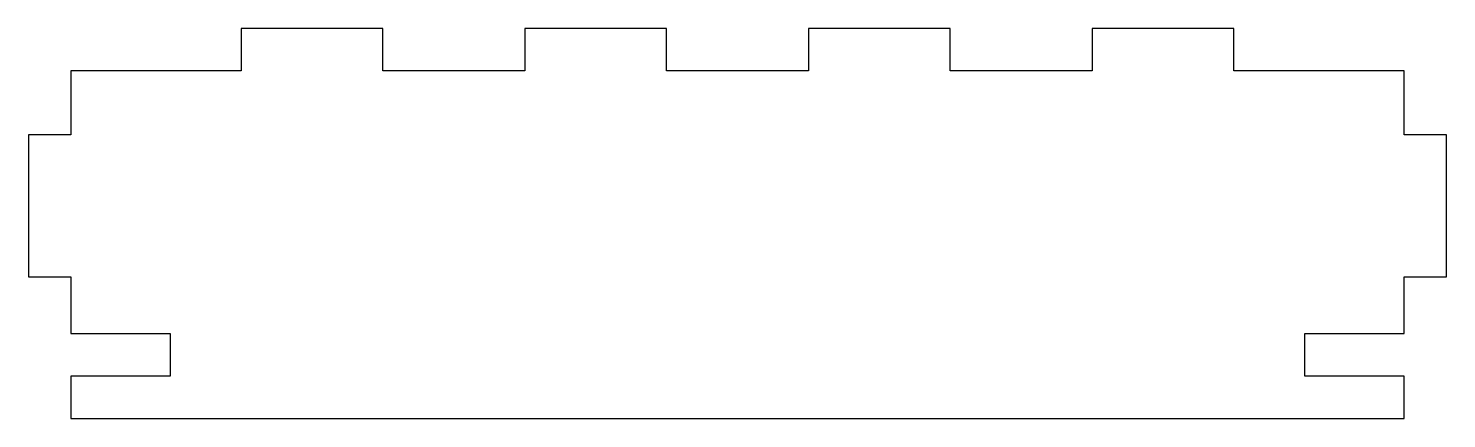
# Model space of a CAD drawing. Header units: millimetres. Extents: x -4 to 96, y -22 to 6.
import ezdxf

# ---------------------------------------------------------------- set-up
doc = ezdxf.new("R2010")
doc.units = ezdxf.units.MM
doc.layers.get('0').update_dxf_attribs({"linetype": 'CONTINUOUS'})

msp = doc.modelspace()

# ---------------------------------------------------------------- linework, layer by layer
for p, q in [((21.24, 5.5), (11.24, 5.5)), ((11.24, 5.5), (11.24, 2.5)), ((21.24, 2.5), (21.24, 5.5)), ((41.24, 5.5), (31.24, 5.5)), ((31.24, 5.5), (31.24, 2.5)), ((41.24, 2.5), (41.24, 5.5)), ((61.24, 5.5), (51.24, 5.5)), ((51.24, 5.5), (51.24, 2.5)), ((61.24, 2.5), (61.24, 5.5)), ((81.24, 5.5), (71.24, 5.5)), ((71.24, 5.5), (71.24, 2.5)), ((81.24, 2.5), (81.24, 5.5)), ((11.24, 2.5), (-0.76, 2.5)), ((-0.76, 2.5), (-0.76, -2)), ((31.24, 2.5), (21.24, 2.5)), ((51.24, 2.5), (41.24, 2.5)), ((71.24, 2.5), (61.24, 2.5)), ((93.24, 2.5), (81.24, 2.5)), ((93.24, -2), (93.24, 2.5)), ((96.24, -2), (93.24, -2)), ((96.24, -12), (96.24, -2)), ((-0.76, -2), (-3.76, -2)), ((-3.76, -2), (-3.76, -12)), ((-3.76, -12), (-0.76, -12)), ((-0.76, -12), (-0.76, -16)), ((93.24, -16), (93.24, -12)), ((93.24, -12), (96.24, -12)), ((-0.76, -16), (6.24, -16)), ((6.24, -16), (6.24, -19)), ((86.24, -19), (86.24, -16)), ((86.24, -16), (93.24, -16)), ((6.24, -19), (-0.76, -19)), ((-0.76, -19), (-0.76, -22)), ((93.24, -19), (86.24, -19)), ((93.24, -22), (93.24, -19)), ((-0.76, -22), (93.24, -22))]:
    msp.add_line(p, q)

doc.saveas('drawing.dxf')
